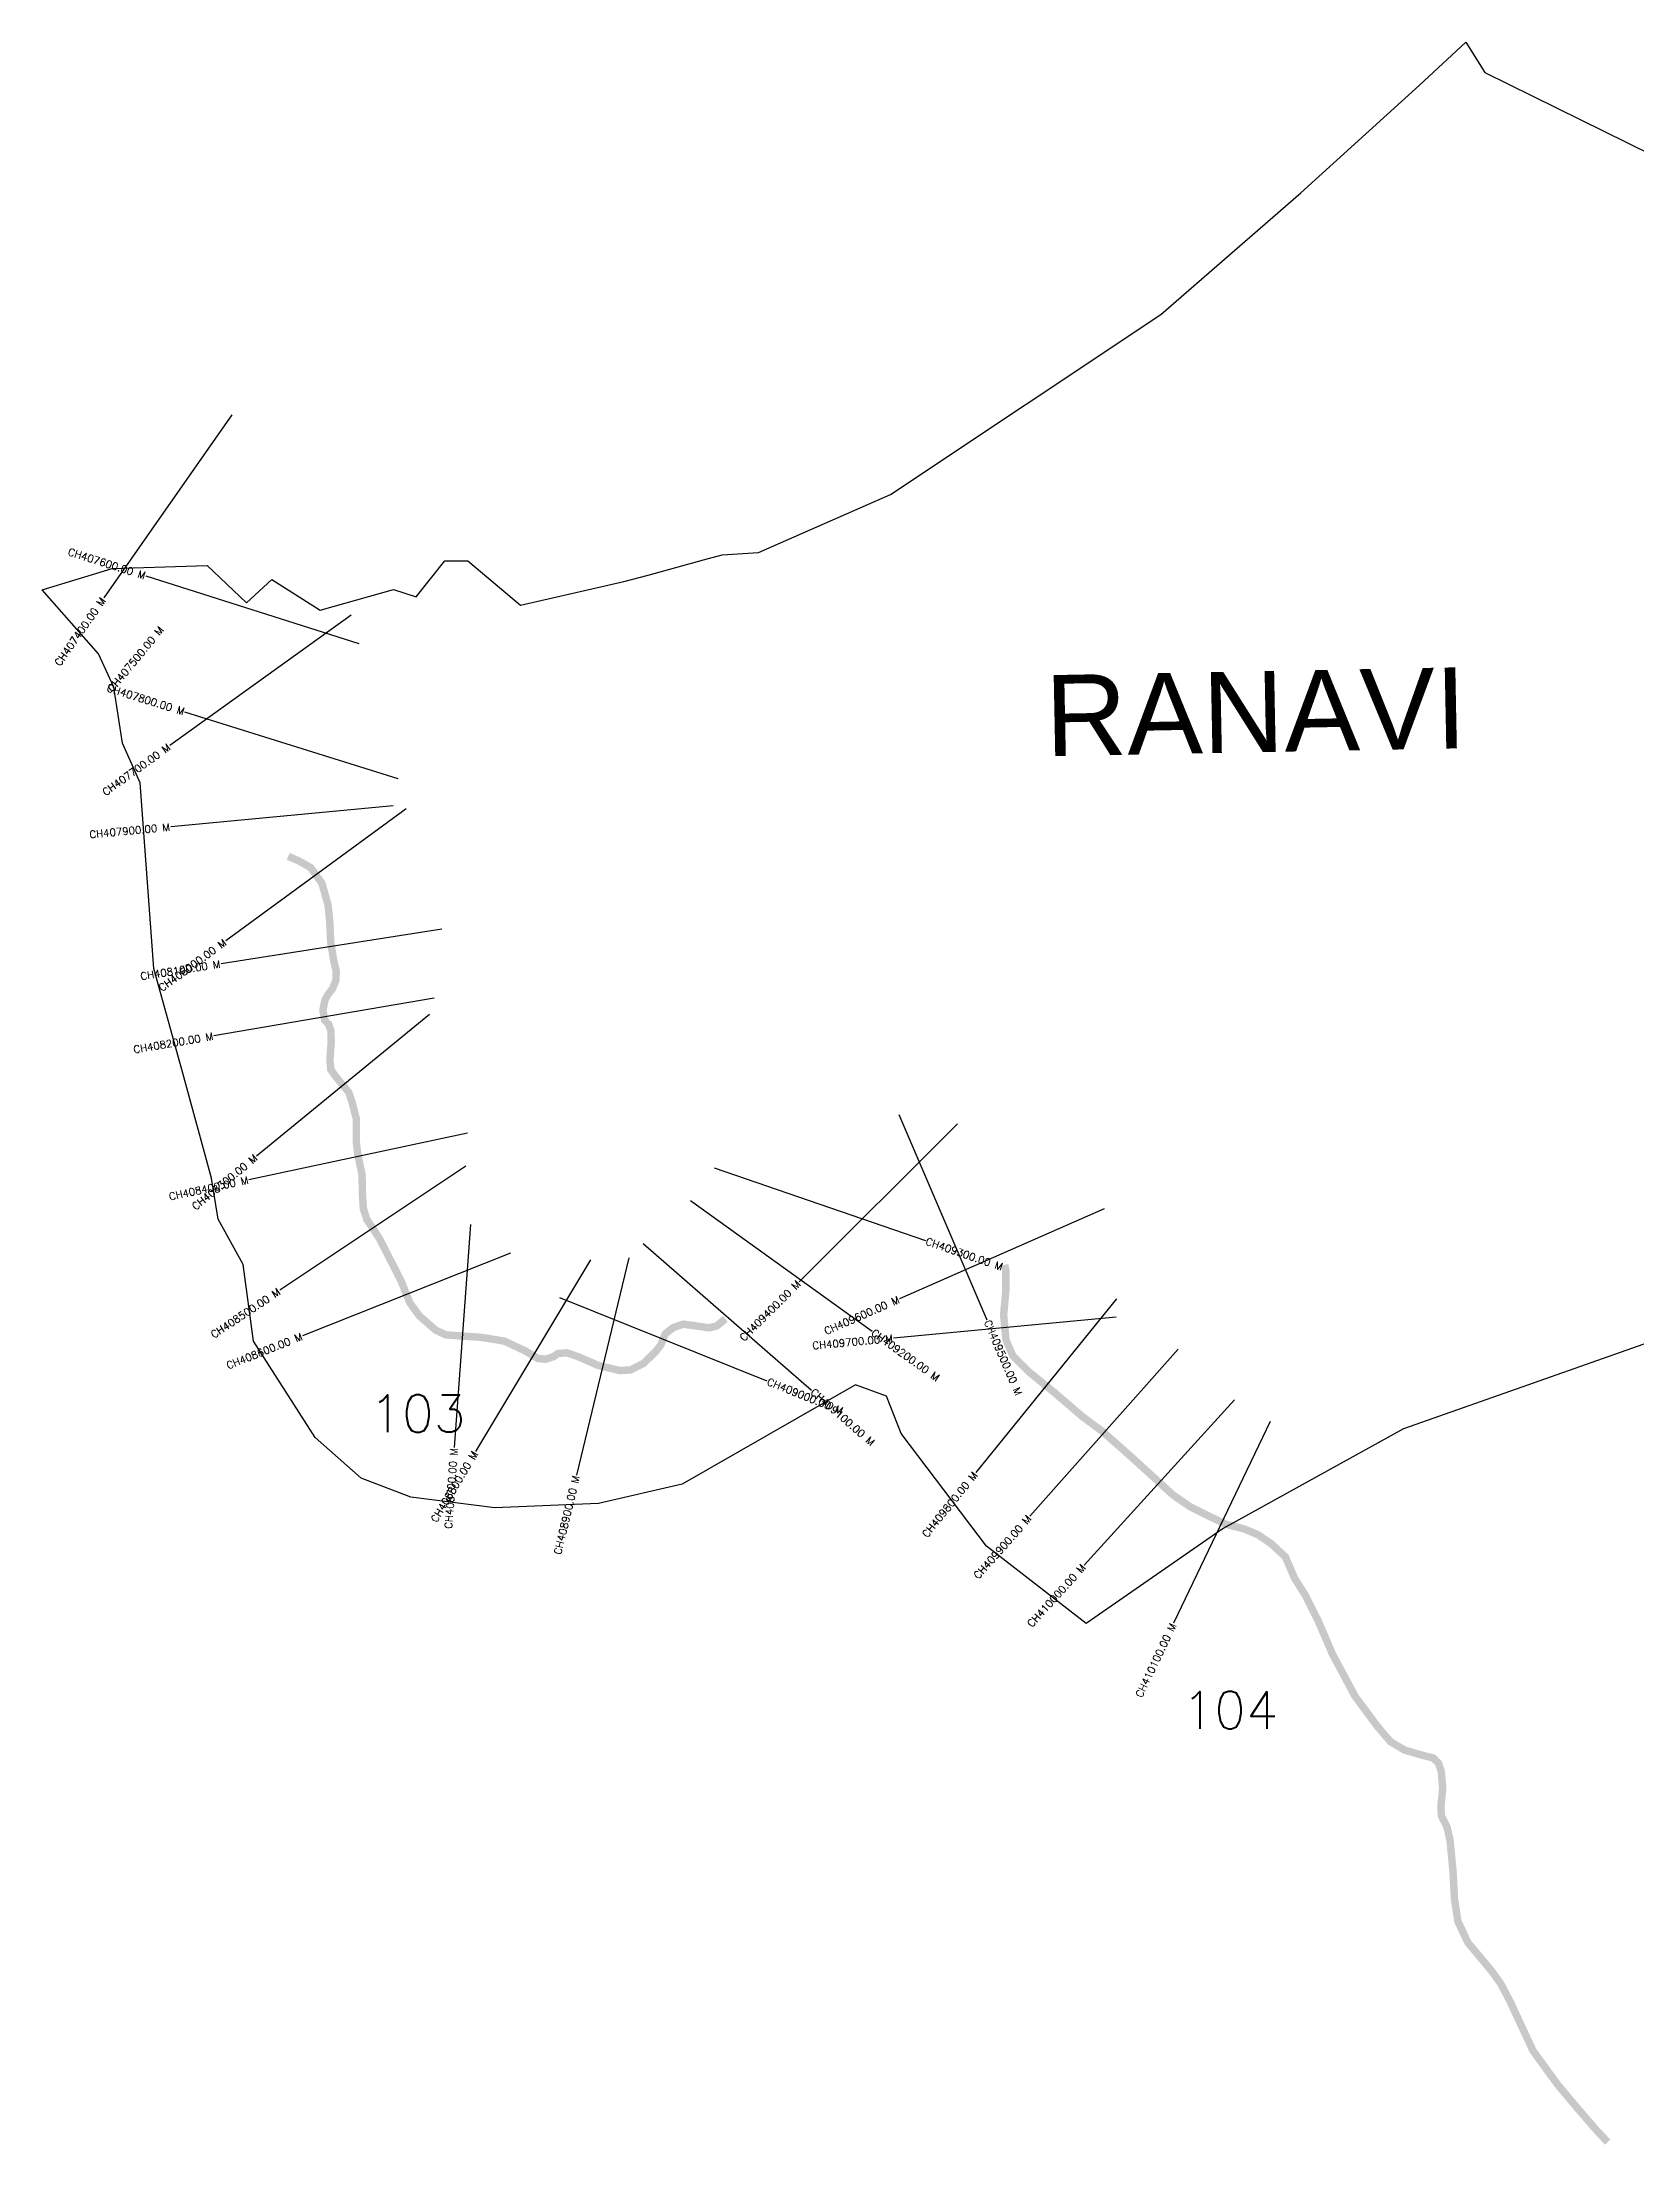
# Model space of a CAD drawing. Header units: metres. Extents: x 303668 to 307095, y 1937960 to 1940784.
# Drawn here: x 303668 to 305808, y 1937960 to 1940784 of the extents above; entities that cross this region are included whole.
import ezdxf
from ezdxf.enums import TextEntityAlignment as Align

# ---------------------------------------------------------------- set-up
doc = ezdxf.new("R2010")
doc.units = ezdxf.units.M
for name, color, linetype in [('CS', 134, 'Continuous'), ('CSMark', 6, 'Continuous'), ('UNPROTECTED', 10, 'Continuous'), ('VILLAGE NAME', 250, 'Continuous')]:
    doc.layers.add(name, color=color, linetype=linetype)
doc.styles.get("Standard").update_dxf_attribs({"font": 'simplex.shx'})

msp = doc.modelspace()

# ---------------------------------------------------------------- linework, layer by layer
at = {"color": 6, "flags": 128}
for points in [[(303668, 1940048.5), (303761.9, 1940076.9), (303889.4, 1940081.1), (303942.5, 1940031.1), (303976.2, 1940062.4), (304041.3, 1940021), (304139.7, 1940048.8), (304170.2, 1940038.9), (304208.6, 1940087.4), (304239.5, 1940087.3), (304310.2, 1940028), (304448.7, 1940059.7), (304481.5, 1940068.1), (304555.6, 1940088.6), (304580.6, 1940095.5), (304629.5, 1940098.7), (304806.7, 1940176.5), (305169.3, 1940418), (305357.5, 1940581.3), (305516.4, 1940725.9), (305578.7, 1940783.6), (305604.2, 1940742.8), (305860.2, 1940616.5)], [(305902.7, 1939065.8), (305646.4, 1938975.3), (305495.2, 1938922), (305252.9, 1938788.5), (305069.4, 1938660.8), (304935.3, 1938764.5), (304820.8, 1938915.9), (304801.3, 1938965.9), (304759.6, 1938981.3), (304527.2, 1938847.8), (304414.8, 1938822.1), (304275.6, 1938816), (304162.7, 1938830.3), (304096.2, 1938855.9), (304034.5, 1938910.7), (303951.7, 1939039.8), (303937.7, 1939142.7), (303904.3, 1939203.5), (303895.2, 1939258.8), (303856.7, 1939399.4), (303818.2, 1939539.9), (303799.7, 1939789.5), (303775.8, 1939842.5), (303764.5, 1939917.7), (303743.8, 1939962.3), (303668, 1940048.5)]]:
    msp.add_lwpolyline(points, dxfattribs=at)
at = {"layer": 'CS'}
for p, q in [((303922.5, 1940283.5), (303750.7, 1940037.5)), ((304093.4, 1939975.7), (303807.5, 1940066.8)), ((304082.9, 1940014.6), (303839.4, 1939839.3)), ((304146, 1939794.5), (303859.8, 1939884.4)), ((304139.2, 1939758.3), (303840.6, 1939730.2)), ((304156.5, 1939754.4), (303914.4, 1939577.2)), ((304204.5, 1939593.1), (303908.2, 1939546.5)), ((304194.3, 1939500.2), (303898.6, 1939449.6)), ((304187.8, 1939478.4), (303955.8, 1939288.2)), ((304239, 1939318.9), (303945.6, 1939256.5)), ((304896.5, 1939331.6), (304684.1, 1939119.7)), ((304818, 1939344.3), (304936.1, 1939068.5)), ((304236.5, 1939274.6), (303986.9, 1939108.2)), ((304569.9, 1939272.7), (304853.5, 1939174.8)), ((304538.4, 1939228.6), (304781.9, 1939053.3)), ((305093.3, 1939217.4), (304818.6, 1939096.7)), ((304242.9, 1939196.4), (304221.1, 1938897.2)), ((304296.5, 1939158), (304017.7, 1939047.1)), ((304404, 1939149.2), (304249.7, 1938891.9)), ((304455.5, 1939151.8), (304385.2, 1938860.2)), ((304474.6, 1939171.2), (304700.8, 1938974.1)), ((304362.3, 1939098.4), (304640.7, 1938986.6)), ((305110, 1939096.5), (304921.1, 1938863.4)), ((305109.4, 1939072.1), (304810.8, 1939044)), ((305192.7, 1939029.2), (304993.6, 1938804.8)), ((305268.5, 1938961), (305066.5, 1938739.2)), ((305316, 1938932.1), (305186.6, 1938661.4))]:
    msp.add_line(p, q, dxfattribs=at)
at = {"layer": 'UNPROTECTED', "const_width": 10, "flags": 128}
for points in [[(303998.4, 1939690.7), (304012.2, 1939684.7), (304028.4, 1939675.6), (304034.9, 1939666.6), (304043.4, 1939654.9), (304046.4, 1939644.4), (304051.8, 1939625.4), (304054.1, 1939603.1), (304055.3, 1939576.2), (304059.2, 1939551.8), (304062.8, 1939536.3), (304062.3, 1939524.2), (304057.9, 1939513.2), (304052, 1939505.6), (304047.7, 1939497.8), (304044.9, 1939484), (304047.2, 1939470.8), (304052.7, 1939464.9), (304055.7, 1939456.3), (304056, 1939441.3), (304054.3, 1939417.5), (304055.5, 1939404.5), (304061.5, 1939395.9), (304079.6, 1939373.8), (304084.1, 1939360.4), (304089.7, 1939338.6), (304089.9, 1939305.4), (304091.8, 1939290.1), (304097.4, 1939263.8), (304097.9, 1939238.4), (304099.1, 1939218), (304103.9, 1939203.1), (304120.6, 1939178), (304133.9, 1939151.9), (304149.9, 1939120.6), (304161.4, 1939091.7), (304174.3, 1939073.9), (304196.2, 1939054.7), (304209.9, 1939048.4), (304233.8, 1939046.6), (304256.7, 1939045.1), (304288.4, 1939040), (304316.8, 1939026.6), (304333.4, 1939016.7), (304344.1, 1939015.6), (304354.7, 1939019.3), (304360.3, 1939023.3), (304372.2, 1939024.3), (304388.7, 1939018.6), (304413.7, 1939007.6), (304443.3, 1939000.4), (304457.8, 1939001.3), (304475.5, 1939010.2), (304492.2, 1939026.8), (304498.3, 1939034.6), (304504.4, 1939049.8), (304514.9, 1939058), (304528.3, 1939062.7), (304546.8, 1939060.2), (304563.4, 1939057.8), (304573.5, 1939060.4), (304585, 1939069.8)], [(304959.9, 1939142.4), (304961.5, 1939134.9), (304961.5, 1939108.2), (304958.5, 1939075.2), (304961.6, 1939041.8), (304970.9, 1939020.1), (304992.5, 1938998.6), (305026.8, 1938970.8), (305063.5, 1938939.2), (305092.6, 1938917.5), (305129.9, 1938884.4), (305151.1, 1938865.1), (305186.1, 1938833.2), (305208.3, 1938818), (305232.8, 1938805.6), (305257, 1938794.1), (305281.1, 1938787.9), (305300.2, 1938779.9), (305317.6, 1938768), (305336.7, 1938750.2), (305348.7, 1938722.1), (305363.4, 1938698.8), (305380.3, 1938665.1), (305399.9, 1938619.6), (305430.3, 1938562.9), (305460.2, 1938522.7), (305477.6, 1938502.3), (305497, 1938490.8), (305520.3, 1938484.1), (305534.6, 1938480.6), (305542, 1938473.6), (305545.8, 1938462.3), (305547.8, 1938439), (305545.3, 1938415.8), (305545.9, 1938403.2), (305553.6, 1938387.3), (305557.6, 1938369.8), (305561.5, 1938329.3), (305563.6, 1938290.3), (305568.1, 1938261.2), (305581.6, 1938232.5), (305600.5, 1938210.1), (305614.2, 1938193.4), (305625.7, 1938177.3), (305638, 1938153.9), (305669, 1938087.3), (305701.3, 1938042.9), (305726.7, 1938012.5), (305752.3, 1937982.8), (305769.1, 1937964.7)]]:
    msp.add_lwpolyline(points, dxfattribs=at)

# ---------------------------------------------------------------- texts
at = {"char_height": 50, "attachment_point": 1}
for s, insert in [('103', (304108, 1938967.7)), ('104', (305198, 1938569.7))]:
    msp.add_mtext_dynamic_manual_height_columns(s, width=70.183, gutter_width=1, heights=[0], dxfattribs=dict(at, insert=insert))
at = {"layer": 'CSMark'}
for s, rotation, p in [('CH407600.00 M', 342.3395, (303806.6, 1940067.1)), ('CH407400.00 M', 55.081, (303750.2, 1940036.7)), ('CH407500.00 M', 50.3734, (303828.2, 1939997.2)), ('CH407800.00 M', 342.5605, (303858.9, 1939884.7)), ('CH407700.00 M', 35.7432, (303838.6, 1939838.7)), ('CH407900.00 M', 5.3803, (303839.6, 1939730.1)), ('CH408000.00 M', 36.1963, (303913.6, 1939576.6)), ('CH408100.00 M', 8.9345, (303907.2, 1939546.3)), ('CH408200.00 M', 9.7121, (303897.6, 1939449.4)), ('CH408300.00 M', 39.3312, (303955, 1939287.6)), ('CH408400.00 M', 12.0131, (303944.6, 1939256.3)), ('CH409400.00 M', 44.9316, (304683.4, 1939119)), ('CH408500.00 M', 33.7062, (303986.1, 1939107.6)), ('CH409600.00 M', 23.7284, (304817.7, 1939096.3)), ('CH408600.00 M', 21.6949, (304016.8, 1939046.7)), ('CH409700.00 M', 5.3872, (304809.8, 1939043.9)), ('CH408700.00 M', 85.8273, (304221, 1938896.2)), ('CH408800.00 M', 59.0529, (304249.2, 1938891.1)), ('CH408900.00 M', 76.4484, (304384.9, 1938859.2)), ('CH409800.00 M', 50.9671, (304920.4, 1938862.7)), ('CH409900.00 M', 48.4031, (304992.9, 1938804.1)), ('CH410000.00 M', 47.6851, (305065.8, 1938738.5)), ('CH410100.00 M', 64.4542, (305186.2, 1938660.5))]:
    msp.add_text(s, height=10, rotation=rotation, dxfattribs=at).set_placement(p, align=Align.MIDDLE_RIGHT)
for s, rotation, p in [('CH409300.00 M', 340.9627, (304854.4, 1939174.5)), ('CH409500.00 M', 293.1854, (304936.5, 1939067.6)), ('CH409200.00 M', 324.2544, (304782.7, 1939052.8)), ('CH409000.00 M', 338.1153, (304641.7, 1938986.2)), ('CH409100.00 M', 318.9378, (304701.6, 1938973.5))]:
    msp.add_text(s, height=10, rotation=rotation, dxfattribs=at).set_placement(p, align=Align.MIDDLE_LEFT)
at = {"layer": 'VILLAGE NAME', "insert": (305013.2, 1939933.7), "char_height": 108.748, "attachment_point": 1, "rotation": 1.1028}
msp.add_mtext_dynamic_manual_height_columns('{\\fArial|b0|i0|c0|p34;RANAVI}', width=1571.314, gutter_width=543.7, heights=[0], dxfattribs=at)

doc.saveas('drawing.dxf')
